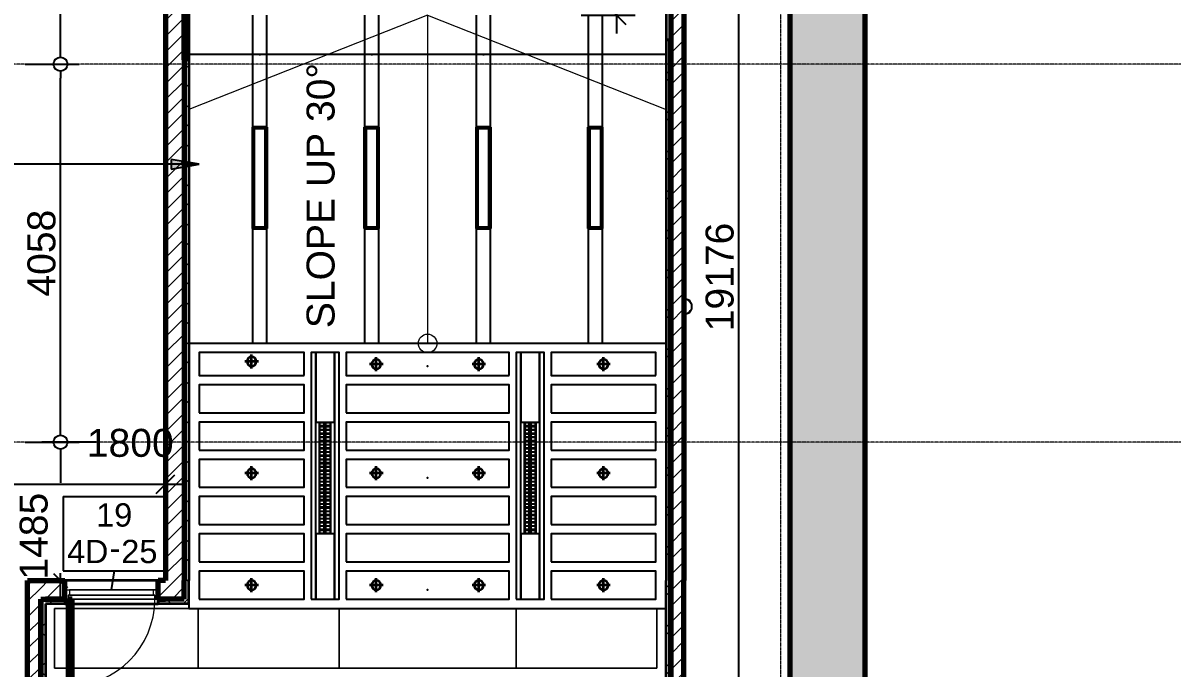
# Model space of a CAD drawing. Header units: millimetres. Extents: x -678720 to -601931, y -306 to 39239.
# Drawn here: x -632747 to -620422, y 9770 to 16694 of the extents above; entities that cross this region are included whole.
import ezdxf
from ezdxf.enums import TextEntityAlignment as Align
from ezdxf.xclip import XClip

# ---------------------------------------------------------------- set-up
doc = ezdxf.new("R2010")
doc.units = ezdxf.units.MM
doc.header["$XCLIPFRAME"] = 0
doc.linetypes.add('DPA_Grid _ Level 100', pattern=[10, 5.5, -1.6, 1.3, -1.6])
for name, color, linetype in [('000 - WIPEOUT', 250, 'Continuous'), ('001 - ASCESSORIES', 251, 'Continuous'), ('A04_TUBE SERIES', 2, 'Continuous'), ('A11_ALU.SOLID SHEET', 2, 'Continuous')]:
    doc.layers.add(name, color=color, linetype=linetype)
for name, color, linetype, lineweight in [('008 - LIGHTING', 1, 'Continuous', 9), ('A-ANNO-DIMS', 1, 'Continuous', 9), ('A-ANNO-NOTE', 3, 'Continuous', 25), ('A-CLNG', 2, 'Continuous', 9), ('A-CLNG-PATT', 2, 'Continuous', 9), ('A-DETL-GENF', 2, 'Continuous', 35), ('A-DOOR', 3, 'Continuous', 25), ('A-DOOR-E', 2, 'Continuous', 25), ('A-DOOR-FRAM', 3, 'Continuous', 9), ('A-DOOR-IDEN', 3, 'Continuous', 25), ('A-FLOR-E', 2, 'Continuous', 35), ('A-GENM', 1, 'Continuous', 9), ('A-GLAZ-CURT', 2, 'Continuous', 9), ('A-WALL', 5, 'Continuous', 35), ('A-WALL-FNSH', 2, 'Continuous', 35), ('A-WALL-PATT', 1, 'Continuous', 35), ('E-LITE-EQPM', 2, 'Continuous', 35), ('G-ANNO-TEXT', 3, 'Continuous', 9), ('S-GRID', 251, 'Continuous', 9), ('WALL-E', 2, 'Continuous', 35)]:
    doc.layers.add(name, color=color, linetype=linetype, lineweight=lineweight)
doc.styles.add('Arial_1', font='arial.ttf', dxfattribs={"height": 250})
doc.styles.add('Arial_2', font='arial.ttf', dxfattribs={"height": 300})
doc.styles.add('Arial_3', font='arial.ttf', dxfattribs={"height": 2.5})
doc.dimstyles.new('DPA-DIM-3_0_C-C', dxfattribs={"dimscale": 304.8, "dimtxt": 306.07782, "dimasz": 0.492126, "dimexe": 0.656168, "dimexo": 0.0625, "dimgap": 0.164042, "dimtad": 1, "dimdec": 0, "dimzin": 0, "dimdsep": 46, "dimtxsty": 'Arial_2', "dimblk1": 'DOTBLANK', "dimblk2": 'DOTBLANK', "dimsah": 1, "dimcen": 0.09, "dimdle": 0.656168, "dimadec": 8, "dimazin": 0, "dimtfac": 1, "dimtdec": 4, "dimtix": 1, "dimtmove": 0, "dimatfit": 3, "dimfxl": 1.312336, "dimfxlon": 1, "dimtvp": 1, "dimtolj": 1, "dimtzin": 0, "dimarcsym": 2})
doc.dimstyles.new('DPA-DIM-3_0_C-T', dxfattribs={"dimscale": 304.8, "dimtxt": 306.07782, "dimasz": 0.492126, "dimexe": 0.656168, "dimexo": 0.0625, "dimgap": 0.164042, "dimtad": 0, "dimjust": 2, "dimdec": 0, "dimzin": 0, "dimdsep": 46, "dimtxsty": 'Arial_2', "dimblk1": 'DOTBLANK', "dimblk2": 'OBLIQUE', "dimsah": 1, "dimcen": 0.09, "dimdle": 0.656168, "dimadec": 8, "dimazin": 0, "dimtfac": 1, "dimtdec": 4, "dimtix": 1, "dimtmove": 2, "dimatfit": 3, "dimfxl": 1.312336, "dimfxlon": 1, "dimtvp": 1, "dimtolj": 1, "dimtzin": 0, "dimarcsym": 2})
doc.dimstyles.new('DPA-DIM-3_0_T-T', dxfattribs={"dimscale": 304.8, "dimtxt": 306.07782, "dimasz": 0.656168, "dimexe": 0.656168, "dimexo": 0.0625, "dimgap": 0.164042, "dimtad": 1, "dimdec": 0, "dimzin": 0, "dimdsep": 46, "dimtxsty": 'Arial_2', "dimblk1": 'OBLIQUE', "dimblk2": 'OBLIQUE', "dimsah": 1, "dimcen": 0.09, "dimdle": 0.656168, "dimadec": 8, "dimazin": 0, "dimtfac": 1, "dimtdec": 4, "dimtix": 1, "dimtmove": 1, "dimatfit": 3, "dimfxl": 1.312336, "dimfxlon": 1, "dimtvp": 1, "dimtolj": 1, "dimtzin": 0, "dimarcsym": 2})
doc.dimstyles.new('DPA-DIM-3_0_T-T_1', dxfattribs={"dimscale": 304.8, "dimtxt": 306.07782, "dimasz": 0.656168, "dimexe": 0.656168, "dimexo": 0.0625, "dimgap": 0.164042, "dimtad": 1, "dimdec": 0, "dimzin": 0, "dimdsep": 46, "dimtxsty": 'Arial_2', "dimblk1": 'OBLIQUE', "dimblk2": 'OBLIQUE', "dimsah": 1, "dimcen": 0.09, "dimdle": 0.656168, "dimadec": 8, "dimazin": 0, "dimtfac": 1, "dimtdec": 4, "dimtix": 1, "dimtmove": 0, "dimatfit": 3, "dimfxl": 1.312336, "dimfxlon": 1, "dimtvp": 1, "dimtolj": 1, "dimtzin": 0, "dimarcsym": 2})
pattern_1 = [(45, (0, 0), (-84.852814, 84.852814), [])]
pattern_2 = [(45, (0, 0), (-212.13203, 212.13203), []), (135, (0, 0), (-212.13203, -212.13203), [])]

# ---------------------------------------------------------------- blocks, each defined once
blk = doc.blocks.new('DPA_DR-SG-SW - D1_1000x2150 mm-18914715-4234-01 ENLARGED MULTI-PURPOSE LEVEL - REFLECTED CEILING PLAN - SHEET 5')
at = {"layer": 'A-DOOR', "lineweight": 70}
for p, q in [((422, 1036.35), (422, 106.35)), ((465, 1036.35), (422, 1036.35)), ((465, 106.35), (465, 1036.35)), ((422, 106.35), (465, 106.35))]:
    blk.add_line(p, q, dxfattribs=at)
at = {"layer": 'A-DOOR-E', "lineweight": 9}
blk.add_arc((465, 106.35), 930, 90, 180, dxfattribs=at)
at = {"layer": 'A-DOOR-FRAM'}
for p, q in [((-500, 6.35), (-500, 106.35)), ((-465, 106.35), (-500, 106.35)), ((-500, 106.35), (500, 106.35)), ((-500, 6.35), (-500, 106.35)), ((500, 6.35), (-500, 6.35)), ((-500, 6.35), (-450, 6.35)), ((465, 106.35), (-465, 106.35)), ((-465, 63.35), (-465, 106.35)), ((-465, 106.35), (-465, 63.35)), ((-450, 63.35), (-465, 63.35)), ((-465, 63.35), (465, 63.35)), ((450, 63.35), (-450, 63.35)), ((-450, 63.35), (-450, 6.35)), ((-450, 63.35), (-450, 6.35)), ((-450, 6.35), (450, 6.35)), ((450, 6.35), (450, 63.35)), ((450, 63.35), (465, 63.35)), ((450, 6.35), (450, 63.35)), ((500, 6.35), (450, 6.35)), ((465, 63.35), (465, 106.35)), ((465, 106.35), (500, 106.35)), ((465, 63.35), (465, 106.35)), ((500, 106.35), (500, 6.35)), ((500, 106.35), (500, 6.35))]:
    blk.add_line(p, q, dxfattribs=at)
blk = doc.blocks.new('BOLLARD - BOLLARD-17242057-4234-01 ENLARGED MULTI-PURPOSE LEVEL - REFLECTED CEILING PLAN - SHEET 5')
at = {"layer": 'A-GENM'}
for p, q in [((58, 58), (60, 60)), ((60, 60), (58, 58)), ((60, -60), (58, -58)), ((58, -58), (60, -60))]:
    blk.add_line(p, q, dxfattribs=at)
for radius, start, end in [(82.5, 0, 95.2534), (82.5, 70.0288, 95.2534), (75, 0.2971, 95.7788), (75, 360, 95.7788), (84.5, 45, 95.0558), (84.5, 45, 95.0558), (82.5, 69.9713, 95.1784), (82.5, 69.9713, 95.1784), (82.5, 45, 65.0287), (82.5, 45, 65.0287), (82.5, 0, 64.9712), (82.5, 264.7466, 0), (75, 264.2212, 359.7029), (75, 264.2212, 360), (82.5, 264.7466, 289.9712), (84.5, 264.9442, 315), (84.5, 264.9442, 315), (82.5, 264.8216, 290.0287), (82.5, 264.8216, 290.0287), (82.5, 295.0288, 0), (82.5, 294.9713, 315), (82.5, 294.9713, 315)]:
    blk.add_arc((0, 0), radius, start, end, dxfattribs=at)
blk = doc.blocks.new('L1_1_FLUORESCENT W DISFUSSER - 1195L x 595W x 85H - 36W-17030651-4234-01 ENLARGED MULTI-PURPOSE LEVEL - REFLECTED CEILING PLAN - SHEET 5')
at = {"layer": 'E-LITE-EQPM'}
for p, q in [((-640703, 7094), (-640703, 7244)), ((-640703, 7244), (-639615, 7244)), ((-639615, 7244), (-640703, 7244)), ((-640703, 7244), (-640703, 7094)), ((-640692, 7106), (-640692, 7231)), ((-640692, 7231), (-639626, 7231)), ((-639626, 7231), (-640692, 7231)), ((-640692, 7231), (-640692, 7106)), ((-640692, 7231), (-640692, 7106)), ((-639626, 7231), (-640692, 7231)), ((-639626, 7231), (-639626, 7106)), ((-639626, 7106), (-639626, 7231)), ((-639626, 7106), (-639626, 7231)), ((-639615, 7244), (-639615, 7094)), ((-639615, 7094), (-639615, 7244)), ((-639615, 7094), (-640703, 7094)), ((-640703, 7094), (-639615, 7094)), ((-639626, 7106), (-640692, 7106)), ((-640692, 7106), (-639626, 7106)), ((-640692, 7106), (-639626, 7106))]:
    blk.add_line(p, q, dxfattribs=at)
blk = doc.blocks.new('DPA_DT_Arrow-Stair_Ramp-Direction - Arrow Stair Line-18479469-4234-01 ENLARGED MULTI-PURPOSE LEVEL - REFLECTED CEILING PLAN - SHEET 5')
at = {"layer": 'A-DETL-GENF', "lineweight": 9}
for q in [(2206, 3310), (-305, 750), (2206, -1810)]:
    blk.add_line((3220, 750), q, dxfattribs=at)
blk.add_circle((-305, 750), 100, dxfattribs=at)
blk = doc.blocks.new('DPA_Door Tag - Standard-4918896-4234-01 ENLARGED MULTI-PURPOSE LEVEL - REFLECTED CEILING PLAN - SHEET 5')
at = {"layer": 'A-DOOR-IDEN'}
for p, q in [((-5.5, 4), (-5.5, -4)), ((-5.5, 4), (5.5, 4)), ((5.5, 4), (5.5, -4)), ((-5.5, -4), (5.5, -4))]:
    blk.add_line(p, q, dxfattribs=at)
at = {"layer": 'A-DOOR-IDEN', "lineweight": 9, "insert": (-0.53, -0.28), "char_height": 2.5, "width": 1.443, "attachment_point": 1, "style": 'Arial_3'}
blk.add_mtext('-', dxfattribs=at)
blk = doc.blocks.new('System Panel - DPA-AR_Metal Ceiling Rectangular Panel-15977865-4234-01 ENLARGED MULTI-PURPOSE LEVEL - REFLECTED CEILING PLAN - SHEET 5')
at = {"layer": 'A-GLAZ-CURT'}
for p, q in [((-632262, 10410), (-632407, 10410)), ((-632407, 10410), (-632407, 9770)), ((-632407, 9770), (-632407, 10410)), ((-632407, 10410), (-632262, 10410)), ((-630867, 10410), (-632219, 10410)), ((-632219, 10410), (-630867, 10410)), ((-630867, 9770), (-630867, 10410)), ((-630867, 10410), (-630867, 9770)), ((-632407, 9770), (-632262, 9770)), ((-632262, 9770), (-632407, 9770)), ((-632219, 9770), (-630867, 9770)), ((-630867, 9770), (-632219, 9770))]:
    blk.add_line(p, q, dxfattribs=at)
blk = doc.blocks.new('System Panel - DPA-AR_Metal Ceiling Rectangular Panel-15977866-4234-01 ENLARGED MULTI-PURPOSE LEVEL - REFLECTED CEILING PLAN - SHEET 5')
at = {"layer": 'A-GLAZ-CURT'}
for p, q in [((-629357, 10410), (-630867, 10410)), ((-630867, 10410), (-630867, 9770)), ((-630867, 9770), (-630867, 10410)), ((-630867, 10410), (-629357, 10410)), ((-629357, 9770), (-629357, 10410)), ((-629357, 10410), (-629357, 9770)), ((-630867, 9770), (-629357, 9770)), ((-629357, 9770), (-630867, 9770))]:
    blk.add_line(p, q, dxfattribs=at)
blk = doc.blocks.new('System Panel - DPA-AR_Metal Ceiling Rectangular Panel-15977839-4234-01 ENLARGED MULTI-PURPOSE LEVEL - REFLECTED CEILING PLAN - SHEET 5')
at = {"layer": 'A-GLAZ-CURT'}
for p, q in [((-627457, 10410), (-629357, 10410)), ((-629357, 10410), (-629357, 9770)), ((-629357, 9770), (-629357, 10410)), ((-629357, 10410), (-627457, 10410)), ((-627457, 9770), (-627457, 10410)), ((-627457, 10410), (-627457, 9770)), ((-629357, 9770), (-627457, 9770)), ((-627457, 9770), (-629357, 9770))]:
    blk.add_line(p, q, dxfattribs=at)
blk = doc.blocks.new('System Panel - DPA-AR_Metal Ceiling Rectangular Panel-15977835-4234-01 ENLARGED MULTI-PURPOSE LEVEL - REFLECTED CEILING PLAN - SHEET 5')
at = {"layer": 'A-GLAZ-CURT'}
for p, q in [((-625947, 10410), (-627457, 10410)), ((-627457, 10410), (-627457, 9770)), ((-627457, 9770), (-627457, 10410)), ((-627457, 10410), (-625947, 10410)), ((-625947, 9770), (-625947, 10410)), ((-625947, 10410), (-625947, 9770)), ((-627457, 9770), (-625947, 9770)), ((-625947, 9770), (-627457, 9770))]:
    blk.add_line(p, q, dxfattribs=at)
blk = doc.blocks.new('*U326')
at = {"layer": 'A-CLNG'}
for p, q in [((7170, 7500), (7170, 3976)), ((7170, 3976), (7170, 7450)), ((2050, 3976), (7170, 3976)), ((7170, 3976), (2050, 3976))]:
    blk.add_line(p, q, dxfattribs=at)
at = {"layer": 'A-GLAZ-CURT'}
for name in ['System Panel - DPA-AR_Metal Ceiling Rectangular Panel-15977865-4234-01 ENLARGED MULTI-PURPOSE LEVEL - REFLECTED CEILING PLAN - SHEET 5', 'System Panel - DPA-AR_Metal Ceiling Rectangular Panel-15977866-4234-01 ENLARGED MULTI-PURPOSE LEVEL - REFLECTED CEILING PLAN - SHEET 5', 'System Panel - DPA-AR_Metal Ceiling Rectangular Panel-15977839-4234-01 ENLARGED MULTI-PURPOSE LEVEL - REFLECTED CEILING PLAN - SHEET 5', 'System Panel - DPA-AR_Metal Ceiling Rectangular Panel-15977835-4234-01 ENLARGED MULTI-PURPOSE LEVEL - REFLECTED CEILING PLAN - SHEET 5']:
    blk.add_blockref(name, (633017, -9279), dxfattribs=at)
blk = doc.blocks.new('LGF_DL_SAA_LowPower_DL1a - LGF_DL_SAA_LowPower_DL1a-8832329-4130-01 MULTI-PURPOSE LEVEL - REFLECTED CEILING PLAN')
at = {"layer": 'A-DETL-GENF'}
for p, q in [((72.5, 0), (-72.5, 0)), ((0, 75), (0, -75))]:
    blk.add_line(p, q, dxfattribs=at)
blk.add_circle((0, 0), 50, dxfattribs=at)
blk = doc.blocks.new('C-1-PP19-AR-4130-01-B_20250829-225100_EXLIGHT')
for p in [(116275, 9431), (116275, 8231), (116275, 7031)]:
    blk.add_point(p)
at = {"layer": 'E-LITE-EQPM', "extrusion": (0, 0, -1), "rotation": 180}
for p in [(-114388, 9481), (-115725, 9453), (-116825, 9453), (-118162, 9453), (-114388, 8281), (-115725, 8281), (-116825, 8281), (-118162, 8281), (-114388, 7081), (-115725, 7081), (-116825, 7081), (-118162, 7081)]:
    blk.add_blockref('LGF_DL_SAA_LowPower_DL1a - LGF_DL_SAA_LowPower_DL1a-8832329-4130-01 MULTI-PURPOSE LEVEL - REFLECTED CEILING PLAN', p, dxfattribs=at)
blk = doc.blocks.new('*U706')
blk.add_wipeout([(-25, 0), (25, 0), (25, 2645), (-25, 2645)]).dxf.layer = '000 - WIPEOUT'
at = {"layer": 'A04_TUBE SERIES', "color": 0}
blk.add_lwpolyline([(-25, 0), (25, 0), (25, 2645), (-25, 2645)], close=True, dxfattribs=at)
at = {"layer": 'Defpoints', "color": 250, "flags": 1}
blk.add_attdef('EXTR.OVL-LENGTH_', (-33, -9), '', height=5, dxfattribs=at)
blk = doc.blocks.new('*U695')
at = {"color": 1}
blk.add_wipeout([(600, -60), (-600, -60), (-600, 60), (600, 60)], dxfattribs=at).dxf.layer = '000 - WIPEOUT'
at = {"layer": '001 - ASCESSORIES', "color": 0}
blk.add_lwpolyline([(600, -60), (-600, -60), (-600, 60), (600, 60)], close=True, dxfattribs=at)
at = {"layer": '001 - ASCESSORIES'}
for points in [[(-593, -55), (-598, -55), (-598, 55), (-593, 55)], [(595, -55), (-595, -55), (-595, 55), (595, 55)], [(-559, -55), (-554, -55), (-554, 55), (-559, 55)], [(-514, -55), (-519, -55), (-519, 55), (-514, 55)], [(-479, -55), (-474, -55), (-474, 55), (-479, 55)], [(-435, -55), (-440, -55), (-440, 55), (-435, 55)], [(-400, -55), (-395, -55), (-395, 55), (-400, 55)], [(-355, -55), (-360, -55), (-360, 55), (-355, 55)], [(-320, -55), (-315, -55), (-315, 55), (-320, 55)], [(-276, -55), (-281, -55), (-281, 55), (-276, 55)], [(-241, -55), (-236, -55), (-236, 55), (-241, 55)], [(-196, -55), (-201, -55), (-201, 55), (-196, 55)], [(-161, -55), (-156, -55), (-156, 55), (-161, 55)], [(-117, -55), (-122, -55), (-122, 55), (-117, 55)], [(-82, -55), (-77, -55), (-77, 55), (-82, 55)], [(-37, -55), (-42, -55), (-42, 55), (-37, 55)], [(-3, -55), (3, -55), (3, 55), (-3, 55)], [(42, -55), (37, -55), (37, 55), (42, 55)], [(77, -55), (82, -55), (82, 55), (77, 55)], [(122, -55), (117, -55), (117, 55), (122, 55)], [(156, -55), (161, -55), (161, 55), (156, 55)], [(201, -55), (196, -55), (196, 55), (201, 55)], [(236, -55), (241, -55), (241, 55), (236, 55)], [(281, -55), (276, -55), (276, 55), (281, 55)], [(315, -55), (320, -55), (320, 55), (315, 55)], [(360, -55), (355, -55), (355, 55), (360, 55)], [(395, -55), (400, -55), (400, 55), (395, 55)], [(440, -55), (435, -55), (435, 55), (440, 55)], [(474, -55), (479, -55), (479, 55), (474, 55)], [(519, -55), (514, -55), (514, 55), (519, 55)], [(554, -55), (559, -55), (559, 55), (554, 55)], [(598, -55), (593, -55), (593, 55), (598, 55)]]:
    blk.add_lwpolyline(points, close=True, dxfattribs=at)
for points in [[(-593, 10), (-559, 10)], [(-554, 10), (-519, 10)], [(-514, 10), (-479, 10)], [(-474, 10), (-440, 10)], [(-435, 10), (-400, 10)], [(-395, 10), (-360, 10)], [(-355, 10), (-320, 10)], [(-315, 10), (-281, 10)], [(-276, 10), (-241, 10)], [(-236, 10), (-201, 10)], [(-196, 10), (-161, 10)], [(-156, 10), (-122, 10)], [(-117, 10), (-82, 10)], [(-77, 10), (-42, 10)], [(-37, 10), (-3, 10)], [(3, 10), (37, 10)], [(42, 10), (77, 10)], [(82, 10), (117, 10)], [(122, 10), (156, 10)], [(161, 10), (196, 10)], [(201, 10), (236, 10)], [(241, 10), (276, 10)], [(281, 10), (315, 10)], [(320, 10), (355, 10)], [(360, 10), (395, 10)], [(400, 10), (435, 10)], [(440, 10), (474, 10)], [(479, 10), (514, 10)], [(519, 10), (554, 10)], [(559, 10), (593, 10)], [(-593, -10), (-559, -10)], [(-554, -10), (-519, -10)], [(-514, -10), (-479, -10)], [(-474, -10), (-440, -10)], [(-435, -10), (-400, -10)], [(-395, -10), (-360, -10)], [(-355, -10), (-320, -10)], [(-315, -10), (-281, -10)], [(-276, -10), (-241, -10)], [(-236, -10), (-201, -10)], [(-196, -10), (-161, -10)], [(-156, -10), (-122, -10)], [(-117, -10), (-82, -10)], [(-77, -10), (-42, -10)], [(-37, -10), (-3, -10)], [(3, -10), (37, -10)], [(42, -10), (77, -10)], [(82, -10), (117, -10)], [(122, -10), (156, -10)], [(161, -10), (196, -10)], [(201, -10), (236, -10)], [(241, -10), (276, -10)], [(281, -10), (315, -10)], [(320, -10), (355, -10)], [(360, -10), (395, -10)], [(400, -10), (435, -10)], [(440, -10), (474, -10)], [(479, -10), (514, -10)], [(519, -10), (554, -10)], [(559, -10), (593, -10)]]:
    blk.add_lwpolyline(points, dxfattribs=at)
blk = doc.blocks.new('*U718')
blk.add_wipeout([(-25, 0), (25, 0), (25, 2645), (-25, 2645)]).dxf.layer = '000 - WIPEOUT'
at = {"layer": 'A04_TUBE SERIES', "color": 0}
blk.add_lwpolyline([(-25, 0), (25, 0), (25, 2645), (-25, 2645)], close=True, dxfattribs=at)
at = {"layer": 'Defpoints', "color": 250, "flags": 1}
blk.add_attdef('EXTR.OVL-LENGTH_', (-33, -9), '', height=5, dxfattribs=at)
blk = doc.blocks.new('*U845')
at = {"color": 3}
for points in [[(-875, 1150), (875, 1150), (875, 850), (-875, 850)], [(-875, 750), (875, 750), (875, 450), (-875, 450)], [(-875, 350), (875, 350), (875, 50), (-875, 50)], [(-875, -50), (875, -50), (875, -350), (-875, -350)], [(-875, -450), (875, -450), (875, -750), (-875, -750)], [(-875, -850), (875, -850), (875, -1150), (-875, -1150)]]:
    blk.add_wipeout(points, dxfattribs=at).dxf.layer = '000 - WIPEOUT'
at = {"layer": 'A11_ALU.SOLID SHEET', "color": 0, "linetype": 'ByBlock'}
for points in [[(-875, 850), (875, 850), (875, 1150), (-875, 1150)], [(-875, 450), (875, 450), (875, 750), (-875, 750)], [(-875, 50), (875, 50), (875, 350), (-875, 350)], [(-875, -350), (875, -350), (875, -50), (-875, -50)], [(-875, -750), (875, -750), (875, -450), (-875, -450)], [(-875, -1150), (875, -1150), (875, -850), (-875, -850)]]:
    blk.add_lwpolyline(points, close=True, dxfattribs=at)
blk = doc.blocks.new('*U846')
blk.add_point((0, 0))
at = {"layer": 'Defpoints', "color": 250}
blk.add_text('AL.SHEET-HAT-TYPE-C', height=7, rotation=270, dxfattribs=at).set_placement((15, 0), align=Align.BOTTOM_CENTER)
blk.add_wipeout([(0, -100), (700, -100), (700, 100), (0, 100)]).dxf.layer = '000 - WIPEOUT'
at = {"layer": 'A11_ALU.SOLID SHEET', "color": 0}
blk.add_lwpolyline([(0, -100), (700, -100), (700, 100), (0, 100)], close=True, dxfattribs=at)
blk = doc.blocks.new('*U847')
at = {"color": 3}
for points in [[(-562.5, 1150), (562.5, 1150), (562.5, 850), (-562.5, 850)], [(-562.5, 750), (562.5, 750), (562.5, 450), (-562.5, 450)], [(-562.5, 350), (562.5, 350), (562.5, 50), (-562.5, 50)], [(-562.5, -50), (562.5, -50), (562.5, -350), (-562.5, -350)], [(-562.5, -450), (562.5, -450), (562.5, -750), (-562.5, -750)], [(-562.5, -850), (562.5, -850), (562.5, -1150), (-562.5, -1150)]]:
    blk.add_wipeout(points, dxfattribs=at).dxf.layer = '000 - WIPEOUT'
at = {"layer": 'A11_ALU.SOLID SHEET', "color": 0, "linetype": 'ByBlock'}
for points in [[(-562.5, 850), (562.5, 850), (562.5, 1150), (-562.5, 1150)], [(-562.5, 450), (562.5, 450), (562.5, 750), (-562.5, 750)], [(-562.5, 50), (562.5, 50), (562.5, 350), (-562.5, 350)], [(-562.5, -350), (562.5, -350), (562.5, -50), (-562.5, -50)], [(-562.5, -750), (562.5, -750), (562.5, -450), (-562.5, -450)], [(-562.5, -1150), (562.5, -1150), (562.5, -850), (-562.5, -850)]]:
    blk.add_lwpolyline(points, close=True, dxfattribs=at)
blk = doc.blocks.new('*U848')
blk.add_point((0, 0))
at = {"layer": 'Defpoints', "color": 250}
blk.add_text('AL.SHEET-HAT-TYPE-C', height=7, rotation=270, dxfattribs=at).set_placement((15, 0), align=Align.BOTTOM_CENTER)
blk.add_wipeout([(0, -100), (745, -100), (745, 100), (0, 100)]).dxf.layer = '000 - WIPEOUT'
at = {"layer": 'A11_ALU.SOLID SHEET', "color": 0}
blk.add_lwpolyline([(0, -100), (745, -100), (745, 100), (0, 100)], close=True, dxfattribs=at)
blk = doc.blocks.new('*U849')
at = {"layer": 'Defpoints'}
blk.add_point((0, 0), dxfattribs=at)
blk.add_wipeout([(562.5, 250), (562.5, 495), (-562.5, 495), (-562.5, 250)]).dxf.layer = '000 - WIPEOUT'
at = {"layer": 'A11_ALU.SOLID SHEET', "color": 0}
blk.add_lwpolyline([(562.5, 250), (562.5, 495), (-562.5, 495), (-562.5, 250)], close=True, dxfattribs=at)
at = {"layer": 'Defpoints'}
blk.add_point((0, 400), dxfattribs=at)
blk = doc.blocks.new('*U850')
at = {"layer": 'Defpoints'}
blk.add_point((0, 0), dxfattribs=at)
blk.add_wipeout([(875, 250), (875, 495), (-875, 495), (-875, 250)]).dxf.layer = '000 - WIPEOUT'
at = {"layer": 'A11_ALU.SOLID SHEET', "color": 0}
blk.add_lwpolyline([(875, 250), (875, 495), (-875, 495), (-875, 250)], close=True, dxfattribs=at)
at = {"layer": 'Defpoints'}
blk.add_point((0, 400), dxfattribs=at)
blk = doc.blocks.new('*U964')
blk.add_lwpolyline([(113715, 6831), (118835, 6831), (118835, 9676), (113715, 9676)], close=True)
at = {"layer": '008 - LIGHTING', "rotation": 90}
for p in [(115175, 8231), (117375, 8231)]:
    blk.add_blockref('*U695', p, dxfattribs=at)
at = {"layer": 'A11_ALU.SOLID SHEET', "color": 0, "linetype": 'ByBlock'}
for name, p in [('*U847', (114388, 8081)), ('*U845', (116275, 8081)), ('*U847', (118162, 8081))]:
    blk.add_blockref(name, p, dxfattribs=at)
for name, p in [('*U849', (114388, 9081)), ('*U850', (116275, 9081)), ('*U849', (118162, 9081))]:
    blk.add_blockref(name, p, dxfattribs=at)
at = {"layer": 'A11_ALU.SOLID SHEET', "color": 1}
for name, p, rotation in [('*U848', (115175, 8831), 90.00000000000112), ('*U848', (117375, 8831), 90.00000000000112), ('*U846', (115175, 6931), 90), ('*U846', (117375, 6931), 89.99999999997975)]:
    blk.add_blockref(name, p, dxfattribs=dict(at, rotation=rotation))
at = {"layer": 'A04_TUBE SERIES', "color": 0, "linetype": 'ByBlock'}
for name, p in [('*U718', (115050, 6931)), ('*U706', (115300, 6931)), ('*U706', (117250, 6931)), ('*U706', (117500, 6931))]:
    blk.add_blockref(name, p, dxfattribs=at)
blk = doc.blocks.new('_Oblique')
at = {"color": 0, "linetype": 'ByBlock', "lineweight": -2}
blk.add_line((-0.5, -0.5), (0.5, 0.5), dxfattribs=at)
blk = doc.blocks.new('*D1612')
at = {"layer": 'A-ANNO-DIMS', "color": 0, "lineweight": -2, "transparency": 16777216}
for p, q in [((0, 2845), (0, 2264)), ((1800, 2845), (1800, 2264)), ((-200, 2464), (2000, 2464))]:
    blk.add_line(p, q, dxfattribs=at)
at = {"layer": 'Defpoints', "color": 0, "transparency": 16777216}
for p in [(0, 2864), (1800, 2864), (1800, 2464)]:
    blk.add_point(p, dxfattribs=at)
at = {"layer": 'A-ANNO-DIMS', "color": 0, "lineweight": -2, "transparency": 16777216, "xscale": 200, "yscale": 200, "zscale": 200, "rotation": 180}
blk.add_blockref('_Oblique', (0, 2464), dxfattribs=at)
at = {"layer": 'A-ANNO-DIMS', "color": 0, "lineweight": -2, "transparency": 16777216, "xscale": 200, "yscale": 200, "zscale": 200}
blk.add_blockref('_Oblique', (1800, 2464), dxfattribs=at)
at = {"layer": 'A-ANNO-DIMS', "color": 0, "transparency": 16777216, "insert": (955, 3058), "char_height": 300, "width": 1107.53, "attachment_point": 1, "line_spacing_factor": 0.941778, "style": 'Arial_2'}
blk.add_mtext('\\A1;1800', dxfattribs=at)
blk = doc.blocks.new('*D1617')
at = {"layer": 'A-ANNO-DIMS', "color": 0, "lineweight": -2, "transparency": 16777216}
for p, q in [((7947, -5100), (7947, 14476)), ((7566, 14276), (8147, 14276)), ((7566, -4900), (8147, -4900))]:
    blk.add_line(p, q, dxfattribs=at)
at = {"layer": 'Defpoints', "color": 0, "transparency": 16777216}
for p in [(7547, 14276), (7947, 14276), (7547, -4900)]:
    blk.add_point(p, dxfattribs=at)
at = {"layer": 'A-ANNO-DIMS', "color": 0, "lineweight": -2, "transparency": 16777216, "xscale": 200, "yscale": 200, "zscale": 200}
for p, rotation in [((7947, 14276), 90), ((7947, -4900), 270)]:
    blk.add_blockref('_Oblique', p, dxfattribs=dict(at, rotation=rotation))
at = {"layer": 'A-ANNO-DIMS', "color": 0, "transparency": 16777216, "insert": (7744, 4688), "char_height": 300, "width": 1384.41, "attachment_point": 5, "rotation": 90, "style": 'Arial_2'}
blk.add_mtext('\\A1;19176', dxfattribs=at)
blk = doc.blocks.new('*D1568')
at = {"layer": 'Defpoints', "color": 0, "transparency": 16777216}
for p in [(532, 6973), (532, 6973), (673, 6973)]:
    blk.add_point(p, dxfattribs=at)
blk = doc.blocks.new('_DotBlank')
at = {"color": 0, "linetype": 'ByBlock', "lineweight": -2}
blk.add_line((-0.5, 0), (-1, 0), dxfattribs=at)
blk.add_circle((0, 0), 0.5, dxfattribs=at)
blk = doc.blocks.new('_None')
blk = doc.blocks.new('*D1569')
at = {"layer": 'A-ANNO-DIMS', "color": 0, "lineweight": -2, "transparency": 16777216}
for p, q in [((673, 14476), (673, 11693)), ((1054, 14276), (473, 14276)), ((673, 7123), (673, 10700)), ((293, 6973), (873, 6973))]:
    blk.add_line(p, q, dxfattribs=at)
at = {"layer": 'Defpoints', "color": 0, "transparency": 16777216}
for p in [(673, 14276), (1073, 14276), (273, 6973)]:
    blk.add_point(p, dxfattribs=at)
at = {"layer": 'A-ANNO-DIMS', "color": 0, "lineweight": -2, "transparency": 16777216, "xscale": 150, "yscale": 150, "zscale": 150}
for name, p, rotation in [('_Oblique', (673, 14276), 90), ('_DotBlank', (673, 6973), 270)]:
    blk.add_blockref(name, p, dxfattribs=dict(at, rotation=rotation))
at = {"layer": 'A-ANNO-DIMS', "color": 0, "transparency": 16777216, "insert": (234, 10643), "char_height": 300, "width": 1107.53, "attachment_point": 1, "rotation": 90, "line_spacing_factor": 0.941778, "style": 'Arial_2'}
blk.add_mtext('\\A1;7303', dxfattribs=at)
blk = doc.blocks.new('*D1570')
at = {"layer": 'Defpoints', "color": 0, "transparency": 16777216}
for p in [(673, 2915), (815, 2915), (815, 2915)]:
    blk.add_point(p, dxfattribs=at)
blk = doc.blocks.new('*D1571')
at = {"layer": 'A-ANNO-DIMS', "color": 0, "lineweight": -2, "transparency": 16777216}
for p, q in [((1054, 2915), (473, 2915)), ((673, 2765), (673, 2479)), ((673, 1230), (673, 1509)), ((1054, 1430), (473, 1430))]:
    blk.add_line(p, q, dxfattribs=at)
at = {"layer": 'Defpoints', "color": 0, "transparency": 16777216}
for p in [(1073, 2915), (673, 1430), (1073, 1430)]:
    blk.add_point(p, dxfattribs=at)
at = {"layer": 'A-ANNO-DIMS', "color": 0, "lineweight": -2, "transparency": 16777216, "xscale": 150, "yscale": 150, "zscale": 150}
for name, p, rotation in [('_DotBlank', (673, 2915), 90), ('_Oblique', (673, 1430), 270)]:
    blk.add_blockref(name, p, dxfattribs=dict(at, rotation=rotation))
at = {"layer": 'A-ANNO-DIMS', "color": 0, "transparency": 16777216, "insert": (234, 1440), "char_height": 300, "width": 1107.53, "attachment_point": 1, "rotation": 90, "line_spacing_factor": 0.941778, "style": 'Arial_2'}
blk.add_mtext('\\A1;1485', dxfattribs=at)
blk = doc.blocks.new('*D1572')
at = {"layer": 'A-ANNO-DIMS', "color": 0, "lineweight": -2, "transparency": 16777216}
for p, q in [((293, 6973), (873, 6973)), ((673, 3065), (673, 6823)), ((293, 2915), (873, 2915))]:
    blk.add_line(p, q, dxfattribs=at)
at = {"layer": 'Defpoints', "color": 0, "transparency": 16777216}
for p in [(273, 6973), (673, 6973), (273, 2915)]:
    blk.add_point(p, dxfattribs=at)
at = {"layer": 'A-ANNO-DIMS', "color": 0, "lineweight": -2, "transparency": 16777216, "xscale": 150, "yscale": 150, "zscale": 150}
for p, rotation in [((673, 6973), 90), ((673, 2915), 270)]:
    blk.add_blockref('_DotBlank', p, dxfattribs=dict(at, rotation=rotation))
at = {"layer": 'A-ANNO-DIMS', "color": 0, "transparency": 16777216, "insert": (470, 4944), "char_height": 300, "width": 1107.53, "attachment_point": 5, "rotation": 90, "style": 'Arial_2'}
blk.add_mtext('\\A1;4058', dxfattribs=at)
blk = doc.blocks.new('*D1573')
at = {"layer": 'A-ANNO-DIMS', "color": 0, "lineweight": -2, "transparency": 16777216}
for p, q in [((6638, 7300), (6638, 14276)), ((6257, 14076), (6838, 14076)), ((6257, 7500), (6838, 7500))]:
    blk.add_line(p, q, dxfattribs=at)
at = {"layer": 'Defpoints', "color": 0, "transparency": 16777216}
for p in [(6238, 14076), (6638, 14076), (6238, 7500)]:
    blk.add_point(p, dxfattribs=at)
at = {"layer": 'A-ANNO-DIMS', "color": 0, "lineweight": -2, "transparency": 16777216, "xscale": 200, "yscale": 200, "zscale": 200}
for p, rotation in [((6638, 14076), 90), ((6638, 7500), 270)]:
    blk.add_blockref('_Oblique', p, dxfattribs=dict(at, rotation=rotation))
at = {"layer": 'A-ANNO-DIMS', "color": 0, "transparency": 16777216, "insert": (6435, 10788), "char_height": 300, "width": 1107.53, "attachment_point": 5, "rotation": 90, "style": 'Arial_2'}
blk.add_mtext('\\A1;6576', dxfattribs=at)
blk = doc.blocks.new('*U1546')
at = {"layer": 'S-GRID', "linetype": 'DPA_Grid _ Level 100'}
blk.add_line((8400, -8552.3), (8400, 29060.4), dxfattribs=at)
at = {"layer": 'A-ANNO-DIMS'}
for base, p1, p2, override, picture, middle in [((673.5, 14275.8), (273.5, 6973), (1073.5, 14275.8), {"dimpost": '<>', "dimfxl": 7346.464089}, '*D1569', (434, 11196.3)), ((673.5, 1430), (1073.5, 2915), (1073.5, 1430), {"dimpost": '<>', "dimfxl": 1485.002735}, '*D1571', (434, 1993.8))]:
    dim = blk.add_linear_dim(base=base, p1=p1, p2=p2, angle=90, dimstyle='DPA-DIM-3_0_C-T', override=override, dxfattribs=at)
    dim.commit()
    dim.dimension.update_dxf_attribs({"geometry": picture, "text_midpoint": middle, "dimtype": 160, "text_rotation": 90})
for base, p1, p2, dimstyle, override, picture, middle in [((7947.3, 14275.8), (7547.3, -4900), (7547.3, 14275.8), 'DPA-DIM-3_0_T-T_1', {"dimpost": '<>', "dimfxl": 19175.775729}, '*D1617', (7744.1, 4687.9)), ((6638.4, 14075.8), (6238.4, 7500), (6238.4, 14075.8), 'DPA-DIM-3_0_T-T_1', {"dimpost": '<>', "dimfxl": 6575.800688}, '*D1573', (6435.2, 10787.9)), ((673.5, 6973), (273.5, 2915), (273.5, 6973), 'DPA-DIM-3_0_C-C', {"dimpost": '<>', "dimfxl": 4057.997178}, '*D1572', (470.3, 4944))]:
    dim = blk.add_linear_dim(base=base, p1=p1, p2=p2, angle=90, dimstyle=dimstyle, override=override, dxfattribs=at)
    dim.commit()
    dim.dimension.update_dxf_attribs({"geometry": picture, "text_midpoint": middle})
for base, p1, p2, picture, middle in [((673.5, 6973), (532, 6973), (532, 6973), '*D1568', (673.5, 6973)), ((673.5, 2915), (814.9, 2915), (814.9, 2915), '*D1570', (673.5, 2915))]:
    dim = blk.add_linear_dim(base=base, p1=p1, p2=p2, angle=90, text=' ', dimstyle='DPA-DIM-3_0_C-T', override={"dimpost": '<>', "dimblk": 'None', "dimse1": 1, "dimse2": 1, "dimsd1": 1, "dimsd2": 1, "dimfxl": 0}, dxfattribs=at)
    dim.commit()
    dim.dimension.update_dxf_attribs({"geometry": picture, "text_midpoint": middle})
dim = blk.add_linear_dim(base=(1800, 2463.8), p1=(0, 2863.8), p2=(1800, 2863.8), dimstyle='DPA-DIM-3_0_T-T', override={"dimpost": '<>', "dimfxl": 1800}, dxfattribs=at)
dim.commit()
dim.dimension.update_dxf_attribs({"geometry": '*D1612', "text_midpoint": (1508.7, 2608.3), "dimtype": 160})

msp = doc.modelspace()

# ---------------------------------------------------------------- hatches: boundary and pattern name
at = {"layer": 'A-ANNO-NOTE'}
msp.add_hatch(color=256, dxfattribs=at).paths.add_polyline_path([(-630856, 15177), (-631156, 15230), (-631156, 15124)])
at = {"layer": 'A-WALL-PATT', "lineweight": 9}
h = msp.add_hatch(dxfattribs=at)
h.set_pattern_fill('FP_1', color=256, style=0, pattern_type=2)
h.set_pattern_definition([(50, (0, 0), (728.7365, -63.7558), [76.2, -838.2]), (355, (0, 0), (-140.9716, 764.2276), [60.96, -670.56]), (100.451, (60.7, -5.3), (587.77, 700.46675), [64.76, -712.36]), (46.184, (0, 203.2), (1084.3162, -168.171), [114.3, -1257.3]), (96.636, (90.4, 189.2), (949.61, 989.7098), [97.14, -1068.54]), (351.184, (0, 203.2), (949.6206, 989.7012), [91.44, -1005.84]), (21, (101.6, 152.4), (606.45787, -409.06057), [76.2, -838.2]), (326, (101.6, 152.4), (247.2083, 736.7529), [60.96, -670.56]), (71.451, (152.14, 118.3), (853.66825, 327.6855), [64.76, -712.36]), (37.5, (0, 0), (12.35469, 338.22012), [33.528, -628.904, 33.528, -647.192, -673.1]), (37.5, (0, 0), (12.35469, 338.22012), [-1343.152, 33.528, -639.572]), (7.5, (0, 0), (267.27887, 400.72213), [33.528, -354.584, 33.528, -613.664, -256.54]), (7.5, (0, 0), (267.27887, 400.72213), [-1035.304, 33.528, -223.012]), (327.5, (-226.57, 0), (542.36333, -22.91534), [33.528, -220.472, 33.528, -758.952, -1051.56]), (327.5, (-226.57, 0), (542.36333, -22.91534), [-1046.48, 33.528, -1018.032]), (317.5, (-328.17, 0), (592.51696, 101.7071), [33.528, -296.672, 33.528, -492.76, -746.76]), (317.5, (-328.17, 0), (592.51696, 101.7071), [-856.488, 33.528, -713.232])])
h.paths.add_polyline_path([(-624517, 2545), (-623717, 2545), (-623717, 36459), (-624517, 36459), (-624517, 3345)])

# ---------------------------------------------------------------- linework, layer by layer
at = {"layer": 'A-ANNO-NOTE'}
for p, q in [((-630856, 15177), (-636948, 15177)), ((-630856, 15177), (-631156, 15230)), ((-631156, 15230), (-631156, 15124)), ((-631156, 15124), (-630856, 15177))]:
    msp.add_line(p, q, dxfattribs=at)
at = {"layer": 'A-FLOR-E'}
for p, q in [((-631017, 13605), (-631017, 16671)), ((-631017, 16671), (-631017, 13605)), ((-625797, 16671), (-625797, 13605)), ((-625797, 13605), (-625797, 16671))]:
    msp.add_line(p, q, dxfattribs=at)
at = {"layer": 'A-WALL', "color": 7, "lineweight": 70}
for p, q in [((-624517, 3345), (-624517, 36459)), ((-623717, 36459), (-623717, 2545)), ((-625797, 23355), (-625797, 16513)), ((-625657, 23355), (-625657, 10709)), ((-631017, 16297), (-631017, 17348)), ((-630987, 16297), (-630987, 17348)), ((-630987, 16297), (-631017, 16297)), ((-625657, 4379), (-625657, 10709))]:
    msp.add_line(p, q, dxfattribs=at)
at = {"layer": 'A-WALL-FNSH', "color": 250}
for p, q in [((-630967, 17348), (-630967, 16297)), ((-625797, 16513), (-625847, 16513)), ((-630967, 16297), (-631017, 16297)), ((-630967, 16297), (-630987, 16297))]:
    msp.add_line(p, q, dxfattribs=at)
at = {"layer": 'S-GRID', "linetype": 'DPA_Grid _ Level 100'}
msp.add_line((-607379, 16252), (-677385, 16252), dxfattribs=at)
at = {"layer": 'WALL-E'}
for p, q in [((-625847, 23355), (-625847, 16513)), ((-625797, 16513), (-625797, 23355)), ((-631017, 17615), (-631017, 16297)), ((-630967, 16297), (-630967, 17615))]:
    msp.add_line(p, q, dxfattribs=at)

# ---------------------------------------------------------------- block references
at = {"layer": 'A-GENM'}
msp.add_blockref('BOLLARD - BOLLARD-17242057-4234-01 ENLARGED MULTI-PURPOSE LEVEL - REFLECTED CEILING PLAN - SHEET 5', (-625650, 13650), dxfattribs=at)
at = {"layer": 'A11_ALU.SOLID SHEET'}
ref = msp.add_blockref('*U964', (-744682, 3579), dxfattribs=at)
XClip(ref).set_block_clipping_path([(69798.6834257276, -3885.5002684942), (120965.0023936313, 33679.9972602262)])
at = {"layer": 'E-LITE-EQPM', "rotation": 90.00000000000179}
for p in [(-623039, 655190), (-621839, 655190), (-620639, 655190), (-619439, 655190)]:
    msp.add_blockref('L1_1_FLUORESCENT W DISFUSSER - 1195L x 595W x 85H - 36W-17030651-4234-01 ENLARGED MULTI-PURPOSE LEVEL - REFLECTED CEILING PLAN - SHEET 5', p, dxfattribs=at)

# ---------------------------------------------------------------- texts
at = {"layer": 'G-ANNO-TEXT', "color": 7, "insert": (-629705, 13418), "char_height": 300, "width": 3511.39, "attachment_point": 1, "rotation": 90, "style": 'Arial_2'}
msp.add_mtext('SLOPE UP 30°', dxfattribs=at)

# ---------------------------------------------------------------- next in the draw order: hatches: boundary and pattern name
at = {"layer": 'A-CLNG-PATT', "lineweight": 25}
h = msp.add_hatch(dxfattribs=at)
h.set_pattern_fill('FP_6', color=256, style=0, pattern_type=2)
h.set_pattern_definition([(180, (-627807.5, -24175.3), (-4e-13, 3117.7), [1200, 0]), (180, (-627807.5, -27293), (-4e-13, 3117.7), [1200, 0]), (90, (-628932.5, -27293), (1200, -7e-14), [3117.69, 0]), (90, (-627882.5, -27293), (1200, -7e-14), [3117.69, 0])])
h.paths.add_polyline_path([(-630967, 13255), (-625847, 13255), (-625847, 16779), (-630967, 16779), (-630967, 15632)])
at = {"layer": 'A-WALL-PATT', "lineweight": 9}
h = msp.add_hatch(dxfattribs=at)
h.set_pattern_fill('FP_2', color=256, style=0, pattern_type=2)
h.set_pattern_definition(pattern_1)
h.paths.add_polyline_path([(-625657, 10709), (-625657, 23355), (-625797, 23355), (-625797, 10709)])
h = msp.add_hatch(dxfattribs=at)
h.set_pattern_fill('FP_2', color=256, style=0, pattern_type=2)
h.set_pattern_definition(pattern_1)
h.paths.add_polyline_path([(-631017, 10709), (-631017, 20259), (-631217, 20259), (-631217, 10709)])
h = msp.add_hatch(dxfattribs=at)
h.set_pattern_fill('FP_3', color=256, style=0, pattern_type=2)
h.set_pattern_definition(pattern_2)
h.paths.add_polyline_path([(-625797, 10709), (-625797, 16513), (-625847, 16513), (-625847, 10709)])
h = msp.add_hatch(dxfattribs=at)
h.set_pattern_fill('FP_3', color=256, style=0, pattern_type=2)
h.set_pattern_definition(pattern_2)
h.paths.add_polyline_path([(-630967, 10709), (-630967, 16297), (-631017, 16296), (-631017, 10709)])
h = msp.add_hatch(dxfattribs=at)
h.set_pattern_fill('FP_2', color=256, style=0, pattern_type=2)
h.set_pattern_definition(pattern_1)
h.paths.add_polyline_path([(-632695, 8759), (-632557, 8759), (-632557, 10709), (-632697, 10709), (-632697, 8759)])
h = msp.add_hatch(dxfattribs=at)
h.set_pattern_fill('FP_2', color=256, style=0, pattern_type=2)
h.set_pattern_definition(pattern_1)
h.paths.add_polyline_path([(-632507, 10509), (-632297, 10509), (-632297, 10709), (-632557, 10709), (-632557, 10509)])
h.paths.add_polyline_path([(-631217, 10509), (-631217, 10709), (-631297, 10709), (-631297, 10509)])
h = msp.add_hatch(dxfattribs=at)
h.set_pattern_fill('FP_2', color=256, style=0, pattern_type=2)
h.set_pattern_definition(pattern_1)
h.paths.add_polyline_path([(-631017, 10509), (-631017, 10709), (-631217, 10709), (-631217, 10509)])
h = msp.add_hatch(dxfattribs=at)
h.set_pattern_fill('FP_3', color=256, style=0, pattern_type=2)
h.set_pattern_definition(pattern_2)
h.paths.add_polyline_path([(-630967, 10459), (-630967, 10709), (-631017, 10709), (-631017, 10459)])
h = msp.add_hatch(dxfattribs=at)
h.set_pattern_fill('FP_3', color=256, style=0, pattern_type=2)
h.set_pattern_definition(pattern_2)
h.paths.add_polyline_path([(-625847, 4569), (-625797, 4569), (-625797, 10709), (-625847, 10709), (-625847, 5006)])
h = msp.add_hatch(dxfattribs=at)
h.set_pattern_fill('FP_2', color=256, style=0, pattern_type=2)
h.set_pattern_definition(pattern_1)
h.paths.add_polyline_path([(-625797, 4379), (-625657, 4379), (-625657, 10709), (-625797, 10709), (-625797, 4519)])
h = msp.add_hatch(dxfattribs=at)
h.set_pattern_fill('FP_3', color=256, style=0, pattern_type=2)
h.set_pattern_definition(pattern_2)
h.paths.add_polyline_path([(-632507, 8619), (-632507, 10509), (-632557, 10509), (-632557, 8619)])
h = msp.add_hatch(dxfattribs=at)
h.set_pattern_fill('FP_3', color=256, style=0, pattern_type=2)
h.set_pattern_definition(pattern_2)
h.paths.add_polyline_path([(-631297, 10459), (-631017, 10459), (-631017, 10509), (-631297, 10509)])
h.paths.add_polyline_path([(-632507, 10459), (-632297, 10459), (-632297, 10509), (-632507, 10509)])

# ---------------------------------------------------------------- next in the draw order: linework, layer by layer
at = {"layer": 'A-DOOR-IDEN'}
msp.add_line((-631797, 10609), (-631766, 10812), dxfattribs=at)
at = {"layer": 'A-WALL', "color": 7, "lineweight": 70}
for p, q in [((-631217, 20259), (-631217, 10709)), ((-631017, 20259), (-631017, 10709)), ((-625797, 10709), (-625797, 16513)), ((-625797, 16513), (-625797, 10709)), ((-632697, 8759), (-632697, 10709)), ((-632697, 10709), (-632557, 10709)), ((-632557, 10709), (-632297, 10709)), ((-632297, 10609), (-632297, 10709)), ((-632297, 10509), (-632297, 10609)), ((-631217, 10709), (-631297, 10709)), ((-631297, 10609), (-631297, 10709)), ((-631297, 10509), (-631297, 10609)), ((-631017, 10509), (-631017, 10709)), ((-625797, 4569), (-625797, 10709)), ((-625797, 10709), (-625797, 4569)), ((-632557, 10509), (-632557, 8759)), ((-632557, 8759), (-632557, 10509)), ((-632557, 10509), (-632507, 10509)), ((-632297, 10509), (-632507, 10509)), ((-632507, 10509), (-632297, 10509)), ((-631217, 10509), (-631297, 10509)), ((-631297, 10509), (-631217, 10509)), ((-631017, 10509), (-631217, 10509))]:
    msp.add_line(p, q, dxfattribs=at)
at = {"layer": 'A-WALL-FNSH', "color": 250}
for p, q in [((-625847, 16513), (-625847, 10709)), ((-631017, 16297), (-631017, 10709)), ((-630967, 16297), (-630967, 10709)), ((-631017, 10509), (-631017, 10709)), ((-630967, 10459), (-630967, 10709)), ((-625847, 4569), (-625847, 10709)), ((-632297, 10509), (-632297, 10459)), ((-631297, 10459), (-631297, 10509)), ((-631217, 10509), (-631017, 10509)), ((-632507, 10459), (-632507, 8619)), ((-632297, 10459), (-632507, 10459)), ((-631017, 10459), (-631297, 10459)), ((-630967, 10459), (-631017, 10459))]:
    msp.add_line(p, q, dxfattribs=at)
at = {"layer": 'S-GRID', "linetype": 'DPA_Grid _ Level 100'}
msp.add_line((-607379, 12194), (-677385, 12194), dxfattribs=at)
at = {"layer": 'WALL-E'}
for p, q in [((-631297, 10709), (-632297, 10709)), ((-632297, 10709), (-632297, 10509)), ((-631297, 10709), (-631297, 10509)), ((-632297, 10509), (-632297, 10459)), ((-631297, 10509), (-631297, 10459)), ((-632297, 10459), (-632262, 10459)), ((-632219, 10459), (-631297, 10459))]:
    msp.add_line(p, q, dxfattribs=at)

# ---------------------------------------------------------------- next in the draw order: block references
for name in ['*U1546', '*U326']:
    msp.add_blockref(name, (-633017, 9279))
ref = msp.add_blockref('C-1-PP19-AR-4130-01-B_20250829-225100_EXLIGHT', (-744682, 3579))
XClip(ref).set_block_clipping_path([(69798.6834257273, -2360.0027396104), (120965.0023936309, 33679.9972602262)])
at = {"layer": 'A-DETL-GENF', "rotation": 89.9999999999999}
msp.add_blockref('DPA_DT_Arrow-Stair_Ramp-Direction - Arrow Stair Line-18479469-4234-01 ENLARGED MULTI-PURPOSE LEVEL - REFLECTED CEILING PLAN - SHEET 5', (-627657, 13559), dxfattribs=at)
at = {"layer": 'A-DOOR-E', "rotation": 180}
msp.add_blockref('DPA_DR-SG-SW - D1_1000x2150 mm-18914715-4234-01 ENLARGED MULTI-PURPOSE LEVEL - REFLECTED CEILING PLAN - SHEET 5', (-631797, 10615), dxfattribs=at)
at = {"layer": 'A-DOOR-IDEN', "lineweight": 9, "xscale": 99.99999999999993, "yscale": 99.99999999999993, "zscale": 99.99999999999993}
msp.add_blockref('DPA_Door Tag - Standard-4918896-4234-01 ENLARGED MULTI-PURPOSE LEVEL - REFLECTED CEILING PLAN - SHEET 5', (-631766, 11212), dxfattribs=at)

# ---------------------------------------------------------------- next in the draw order: texts
at = {"layer": 'A-DOOR-IDEN', "lineweight": 9, "char_height": 250, "attachment_point": 1, "style": 'Arial_1'}
for s, insert, width in [('19', (-631963, 11538), 464.98), ('4', (-632273, 11146), 232.49), ('D', (-632083, 11146), 304.64), ('25', (-631693, 11146), 464.98)]:
    msp.add_mtext(s, dxfattribs=dict(at, insert=insert, width=width))

doc.saveas('drawing.dxf')
